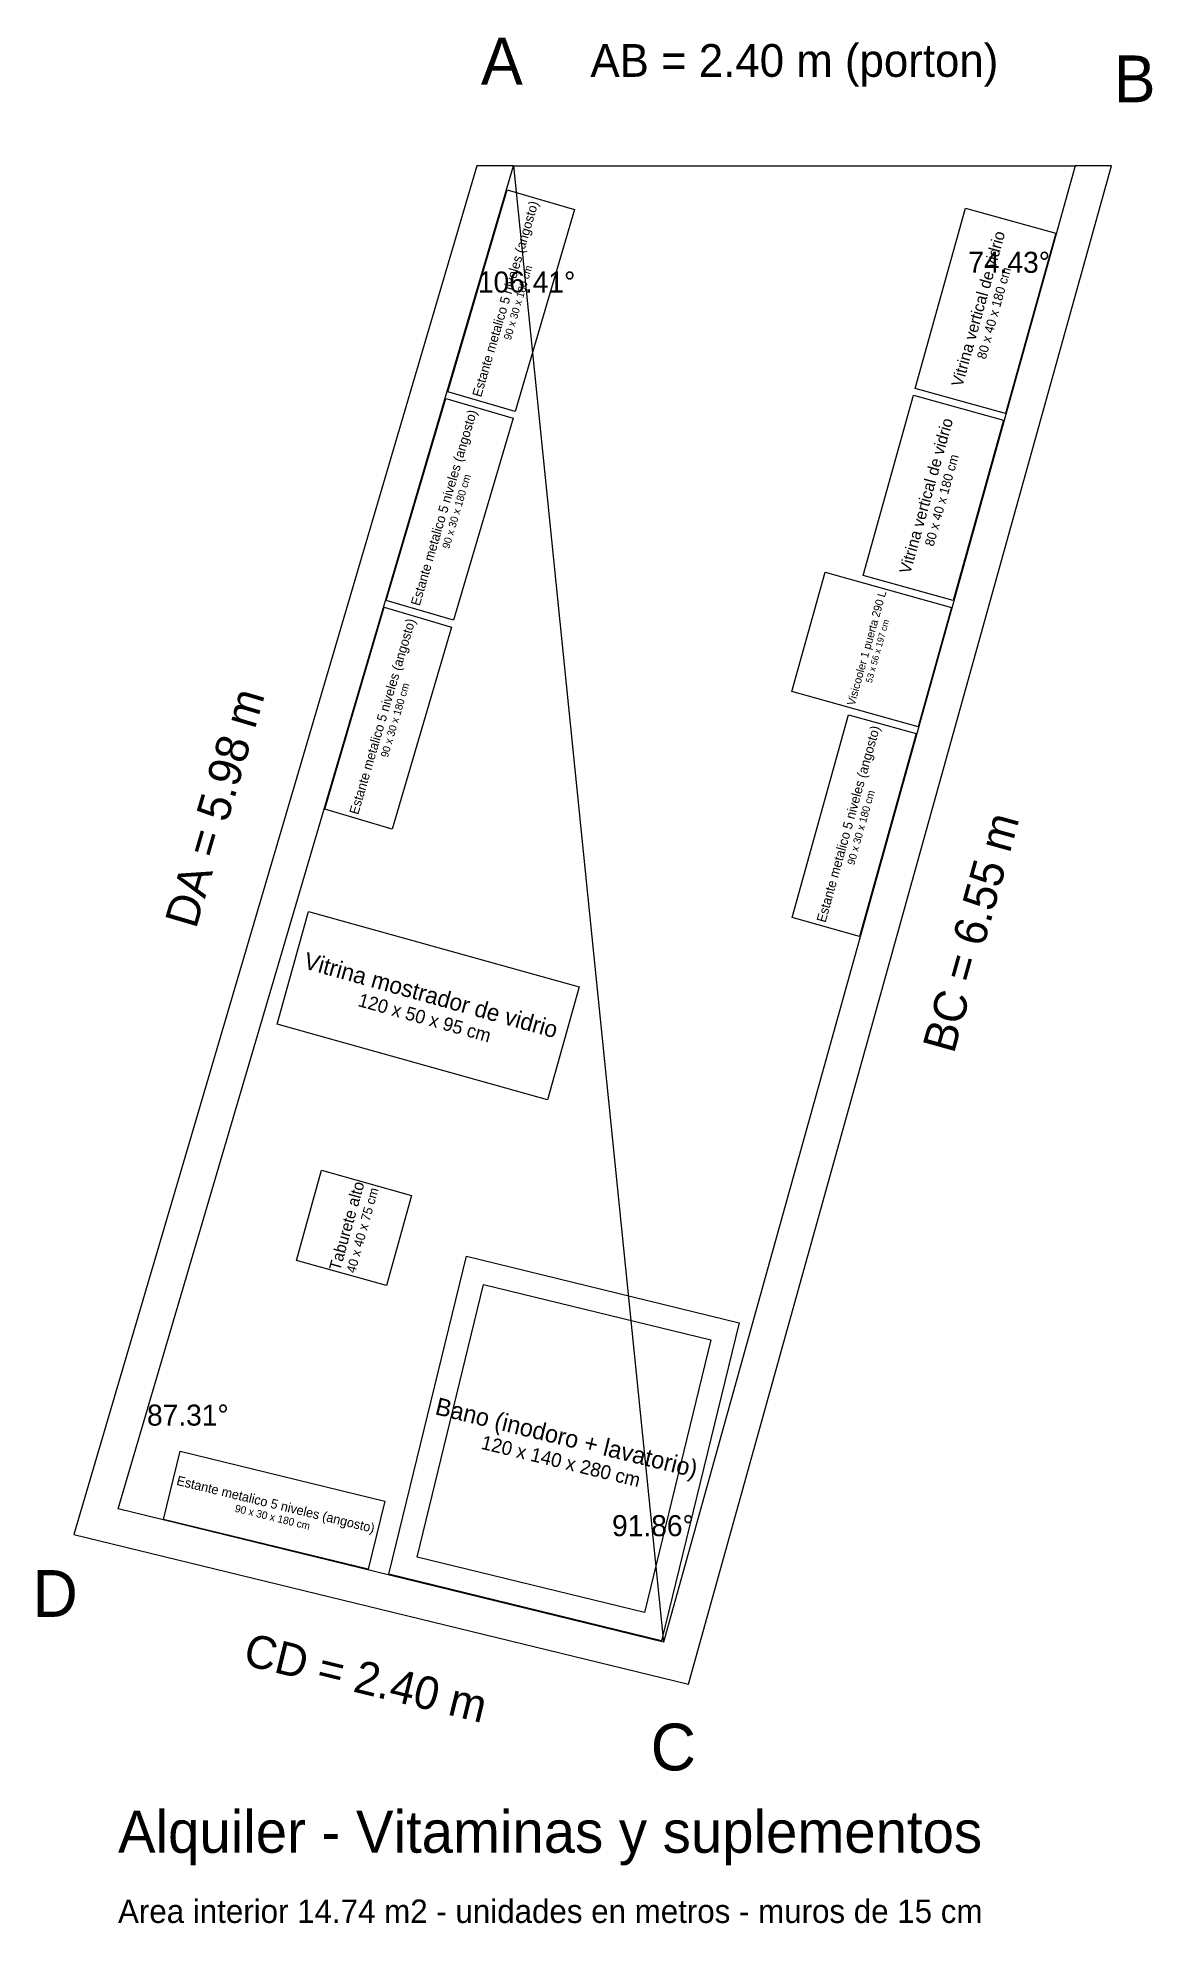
# Model space of a CAD drawing. Extents: x -2.03 to 2.73, y -7.51 to 0.55.
import ezdxf
from ezdxf.enums import TextEntityAlignment as Align

# ---------------------------------------------------------------- set-up
doc = ezdxf.new("R2010")
doc.units = 0
for name, color, linetype in [('BANO', 4, 'CONTINUOUS'), ('COTAS', 5, 'CONTINUOUS'), ('DIAGONAL', 9, 'CONTINUOUS'), ('MUEBLES', 3, 'CONTINUOUS'), ('MUROS', 7, 'CONTINUOUS'), ('PORTON', 1, 'CONTINUOUS'), ('TEXTOS', 7, 'CONTINUOUS')]:
    doc.layers.add(name, color=color, linetype=linetype)

msp = doc.modelspace()

# ---------------------------------------------------------------- linework, layer by layer
at = {"layer": 'BANO'}
for p, q in [((-0.5334, -6.0196), (-0.2014, -4.6596)), ((-0.2014, -4.6596), (0.9644, -4.9442)), ((-0.4125, -5.9462), (-0.1279, -4.7804)), ((-0.1279, -4.7804), (0.8435, -5.0176)), ((0.9644, -4.9442), (0.6324, -6.3042)), ((0.8435, -5.0176), (0.5589, -6.1834)), ((0.5589, -6.1834), (-0.4125, -5.9462)), ((0.6324, -6.3042), (-0.5334, -6.0196))]:
    msp.add_line(p, q, dxfattribs=at)
at = {"layer": 'DIAGONAL'}
msp.add_line((0, 0), (0.6413, -6.3095), dxfattribs=at)
at = {"layer": 'MUEBLES'}
for p, q in [((-0.2812, -0.9656), (-0.027, -0.1023)), ((-0.027, -0.1023), (0.2608, -0.187)), ((0.2608, -0.187), (0.0066, -1.0503)), ((1.7165, -0.9514), (1.9312, -0.1808)), ((1.9312, -0.1808), (2.3165, -0.2882)), ((2.3165, -0.2882), (2.1018, -1.0588)), ((0.0066, -1.0503), (-0.2812, -0.9656)), ((2.1018, -1.0588), (1.7165, -0.9514)), ((-0.5439, -1.8578), (-0.2897, -0.9945)), ((-0.2897, -0.9945), (-0.0019, -1.0792)), ((1.4937, -1.7509), (1.7084, -0.9803)), ((1.7084, -0.9803), (2.0937, -1.0877)), ((-0.0019, -1.0792), (-0.2561, -1.9425)), ((2.0937, -1.0877), (1.879, -1.8583)), ((1.1891, -2.2474), (1.3314, -1.7369)), ((1.3314, -1.7369), (1.8709, -1.8872)), ((1.879, -1.8583), (1.4937, -1.7509)), ((-0.8066, -2.75), (-0.5524, -1.8867)), ((-0.5524, -1.8867), (-0.2646, -1.9714)), ((-0.2561, -1.9425), (-0.5439, -1.8578)), ((1.8709, -1.8872), (1.7286, -2.3977)), ((-0.2646, -1.9714), (-0.5188, -2.8347)), ((1.7286, -2.3977), (1.1891, -2.2474)), ((1.1899, -3.2131), (1.4315, -2.3462)), ((1.4315, -2.3462), (1.7205, -2.4267)), ((1.7205, -2.4267), (1.4789, -3.2936)), ((-0.5188, -2.8347), (-0.8066, -2.75)), ((-1.0104, -3.6691), (-0.8762, -3.1874)), ((-0.8762, -3.1874), (0.2798, -3.5095)), ((1.4789, -3.2936), (1.1899, -3.2131)), ((0.2798, -3.5095), (0.1456, -3.9912)), ((0.1456, -3.9912), (-1.0104, -3.6691)), ((-0.9282, -4.6782), (-0.8209, -4.2929)), ((-0.8209, -4.2929), (-0.4356, -4.4002)), ((-0.4356, -4.4002), (-0.5429, -4.7855)), ((-0.5429, -4.7855), (-0.9282, -4.6782)), ((-1.4952, -5.7848), (-1.4241, -5.4934)), ((-1.4241, -5.4934), (-0.5498, -5.7068)), ((-0.5498, -5.7068), (-0.6209, -5.9982)), ((-0.6209, -5.9982), (-1.4952, -5.7848))]:
    msp.add_line(p, q, dxfattribs=at)
at = {"layer": 'MUROS'}
for p, q in [((-0.1564, 0), (-1.8785, -5.8488)), ((-1.6902, -5.7403), (0, 0)), ((0, 0), (-0.1564, 0)), ((2.4, 0), (0.6413, -6.3095)), ((0.7468, -6.4896), (2.5557, 0)), ((2.5557, 0), (2.4, 0)), ((0.6413, -6.3095), (-1.6902, -5.7403)), ((-1.8785, -5.8488), (0.7468, -6.4896))]:
    msp.add_line(p, q, dxfattribs=at)
at = {"layer": 'PORTON'}
msp.add_line((0, 0), (2.4, 0), dxfattribs=at)

# ---------------------------------------------------------------- texts
at = {"layer": 'COTAS'}
for s, height, p in [('A', 0.2, (-0.0501, 0.4472)), ('AB = 2.40 m (porton)', 0.14, (1.2, 0.45)), ('B', 0.2, (2.6542, 0.3713)), ('74.43%%d', 0.09, (2.1176, -0.4126)), ('106.41%%d', 0.09, (0.0557, -0.4969)), ('87.31%%d', 0.09, (-1.3919, -5.3391)), ('91.86%%d', 0.09, (0.5955, -5.8116)), ('D', 0.2, (-1.9587, -6.1015)), ('C', 0.2, (0.6826, -6.7576))]:
    msp.add_text(s, height=height, dxfattribs=at).set_placement(p, align=Align.MIDDLE_CENTER)
for s, rotation, p in [('DA = 5.98 m', 73.5934, (-1.2768, -2.7431)), ('BC = 6.55 m', -285.5748, (1.9541, -3.2756)), ('CD = 2.40 m', -13.7181, (-0.6311, -6.4621))]:
    msp.add_text(s, height=0.14, rotation=rotation, dxfattribs=at).set_placement(p, align=Align.MIDDLE_CENTER)
at = {"layer": 'TEXTOS'}
for s, height, rotation, p in [('Estante metalico 5 niveles (angosto)', 0.0403, 73.59, (-0.0353, -0.5689)), ('Vitrina vertical de vidrio', 0.0496, -285.57, (1.9854, -0.6111)), ('90 x 30 x 180 cm', 0.0323, 73.59, (0.0188, -0.5848)), ('80 x 40 x 180 cm', 0.0397, -285.57, (2.0524, -0.6298)), ('Estante metalico 5 niveles (angosto)', 0.0403, 73.59, (-0.298, -1.4611)), ('Vitrina vertical de vidrio', 0.0496, -285.57, (1.7626, -1.4106)), ('80 x 40 x 180 cm', 0.0397, -285.57, (1.8296, -1.4293)), ('90 x 30 x 180 cm', 0.0323, 73.59, (-0.2439, -1.477)), ('Visicooler 1 puerta 290 L', 0.0342, -285.57, (1.5086, -2.0613)), ('Estante metalico 5 niveles (angosto)', 0.0403, 73.59, (-0.5607, -2.3533)), ('53 x 56 x 197 cm', 0.0274, -285.57, (1.5547, -2.0742)), ('90 x 30 x 180 cm', 0.0323, 73.59, (-0.5066, -2.3692)), ('Estante metalico 5 niveles (angosto)', 0.0403, -285.57, (1.43, -2.8129)), ('90 x 30 x 180 cm', 0.0323, -285.57, (1.4843, -2.828)), ('Vitrina mostrador de vidrio', 0.0717, -15.57, (-0.3528, -3.5444)), ('120 x 50 x 95 cm', 0.0573, -15.57, (-0.3797, -3.6411)), ('Taburete alto', 0.0496, -285.57, (-0.713, -4.5305)), ('40 x 40 x 75 cm', 0.0397, -285.57, (-0.646, -4.5492)), ('Bano (inodoro + lavatorio)', 0.0744, -13.72, (0.227, -5.4349)), ('120 x 140 x 280 cm', 0.0596, -13.72, (0.2023, -5.5361)), ('Estante metalico 5 niveles (angosto)', 0.0403, -13.72, (-1.0163, -5.7203)), ('90 x 30 x 180 cm', 0.0323, -13.72, (-1.0297, -5.7752))]:
    msp.add_text(s, height=height, rotation=rotation, dxfattribs=at).set_placement(p, align=Align.MIDDLE_CENTER)
for s, height, p in [('Alquiler - Vitaminas y suplementos', 0.18, (-1.6902, -7.2095)), ('Area interior 14.74 m2 - unidades en metros - muros de 15 cm', 0.1, (-1.6902, -7.5095))]:
    msp.add_text(s, height=height, dxfattribs=at).set_placement(p)

doc.saveas('drawing.dxf')
